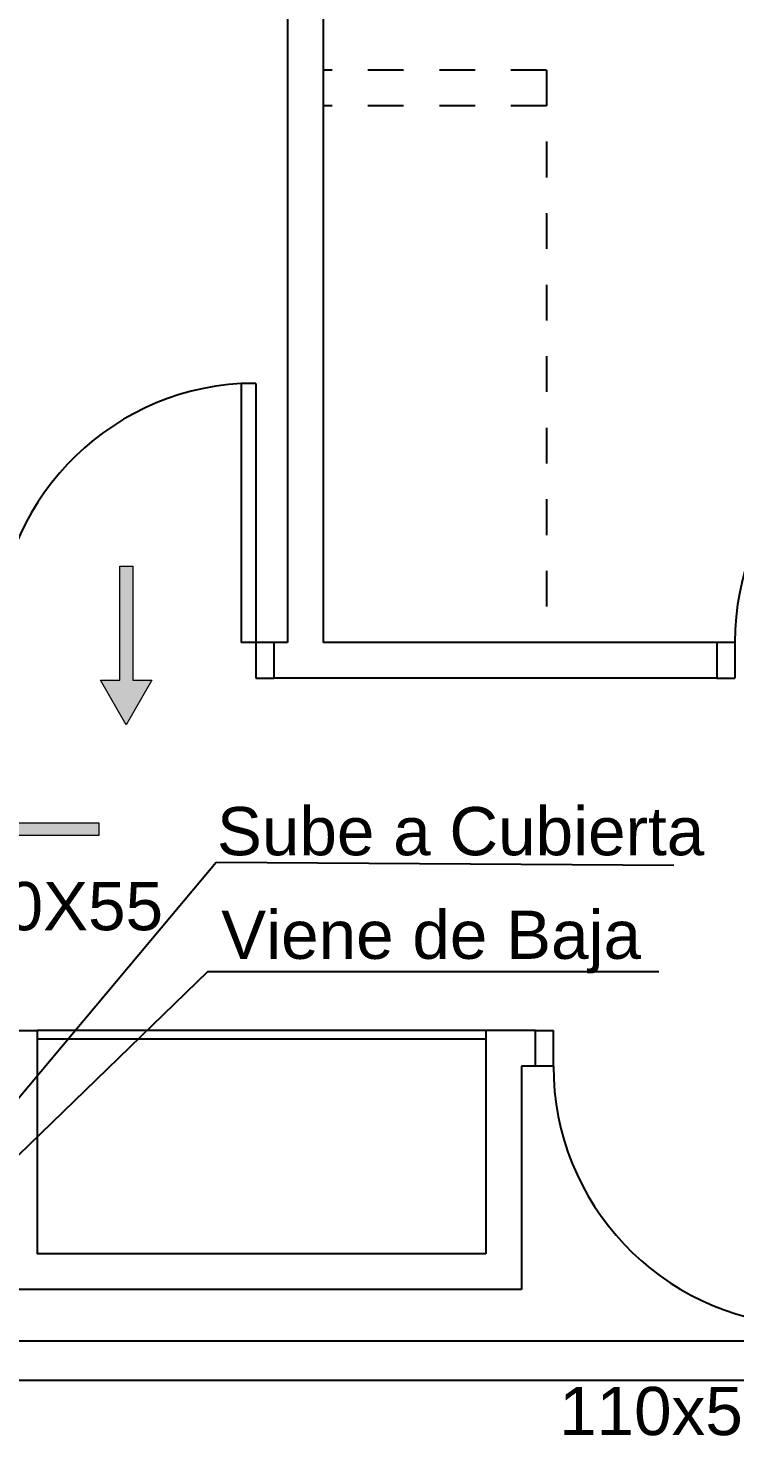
# Model space of a CAD drawing. Header units: millimetres. Extents: x 441156 to 441876, y 4514765 to 4515211.
# Drawn here: x 441337.032 to 441339.009, y 4515146.729 to 4515150.665 of the extents above; entities that cross this region are included whole.
import ezdxf

# ---------------------------------------------------------------- set-up
doc = ezdxf.new("R2010")
doc.units = ezdxf.units.MM
doc.linetypes.add('RAYITAS', pattern=[0.375, 0.25, -0.125])
for name, color, linetype in [('01_mono PRIMERA', 2, 'Continuous'), ('01_proyección', 4, 'RAYITAS'), ('01_textos', 7, 'Continuous'), ('Instalaciones_ventilación_texto', 7, 'Continuous')]:
    doc.layers.add(name, color=color, linetype=linetype)
doc.layers.add('Instalaciones_ventilación_extracción', color=86, linetype='Continuous', lineweight=25)
doc.styles.add('NIEVES2', font='sanss___.ttf')

# ---------------------------------------------------------------- blocks, each defined once
blk = doc.blocks.new('A$C065C7C63')
at = {"layer": '01_mono PRIMERA', "color": 254}
for p, q in [((5.2822, 12.8, 0), (5.2822, 9.415, 0)), ((5.3822, 12.075, 0), (5.3822, 9.415, 0)), ((5.1943, 10.1388, 0), (5.1528, 10.1388, 0)), ((5.1528, 10.1388, 0), (5.1528, 9.415, 0)), ((5.1943, 10.1388, 0), (5.1943, 9.315, 0)), ((5.2443, 9.415, 0), (5.1528, 9.415, 0)), ((5.2822, 9.415, 0), (5.2443, 9.415, 0)), ((5.2443, 9.415, 0), (5.2443, 9.315, 0)), ((6.4836, 9.415, 0), (5.3822, 9.415, 0)), ((6.4835, 9.415, 0), (6.4835, 9.315, 0)), ((6.5336, 9.415, 0), (6.4836, 9.415, 0)), ((6.5336, 9.415, 0), (6.5336, 9.315, 0)), ((5.1943, 9.315, 0), (5.2443, 9.315, 0)), ((6.4836, 9.315, 0), (5.2443, 9.315, 0)), ((6.4836, 9.315, 0), (6.5336, 9.315, 0)), ((4.3822, 8.33, 0), (4.5822, 8.33, 0)), ((5.8371, 8.33, 0), (4.5822, 8.33, 0)), ((4.5822, 8.33, 0), (4.5822, 7.705, 0)), ((5.976, 8.33, 0), (5.8372, 8.33, 0)), ((5.8372, 8.33, -0.0001), (5.8372, 7.705, 0)), ((5.976, 8.23, 0), (5.976, 8.33, 0)), ((5.976, 8.33, 0), (6.026, 8.33, 0)), ((6.026, 8.23, 0), (6.026, 8.33, 0)), ((5.8371, 8.305, 0), (4.5822, 8.305, 0)), ((5.976, 8.23, 0), (5.9372, 8.23, 0)), ((5.9372, 8.23, -0.0001), (5.9372, 7.605, 0)), ((6.026, 8.23, 0), (5.976, 8.23, 0)), ((5.8371, 7.705, 0), (4.5822, 7.705, 0)), ((5.9371, 7.605, 0), (2.3072, 7.605, 0))]:
    blk.add_line(p, q, dxfattribs=at)
for centre, start, end in [((5.1943, 9.415, 0), 93.2758, 180), ((7.2586, 9.415, 0), 93.2758, 180), ((6.751, 8.23, 0), 180, 266.7242)]:
    blk.add_arc(centre, 0.725, start, end, dxfattribs=at)
at = {"layer": '01_proyección', "color": 120, "ltscale": 0.25}
for p, q in [((6.0072, 11.015, 0), (5.3822, 11.015, 0)), ((6.0072, 11.015, 0), (6.0072, 9.415, 0)), ((6.0072, 10.915, 0), (5.3822, 10.915, 0))]:
    blk.add_line(p, q, dxfattribs=at)

msp = doc.modelspace()

# ---------------------------------------------------------------- hatches: boundary and pattern name
at = {"layer": 'Instalaciones_ventilación_texto', "lineweight": 0}
for points in [[(441337.32489745, 4515149.16056054), (441337.32496077, 4515148.84244152), (441337.3787779, 4515148.84245224), (441337.30704672, 4515148.71686466), (441337.23526556, 4515148.84242367), (441337.28908269, 4515148.84243438), (441337.28901937, 4515149.1605534)], [(441337.23034455, 4515148.40740063), (441336.91222553, 4515148.40733731), (441336.91223624, 4515148.35352019), (441336.78664867, 4515148.42525136), (441336.91220768, 4515148.49703252), (441336.91221839, 4515148.4432154), (441337.2303374, 4515148.44327871)]]:
    msp.add_hatch(color=10, dxfattribs=at).paths.add_polyline_path(points)

# ---------------------------------------------------------------- linework, layer by layer
at = {"layer": '01_textos'}
for p, q in [((441336.88394375, 4515147.52921443, -0.00000053), (441337.55800149, 4515148.33315683, -0.00000053)), ((441337.55800149, 4515148.33315683, -0.00000053), (441338.83834708, 4515148.32508861, -0.00000053)), ((441337.53533651, 4515148.02704009, -0.00000053), (441337.00496278, 4515147.51333549, -0.00000053)), ((441337.53533651, 4515148.02704009, -0.00000053), (441338.79595402, 4515148.02704009, -0.00000053))]:
    msp.add_line(p, q, dxfattribs=at)
at = {"layer": 'Instalaciones_ventilación_extracción'}
for p, q in [((441335.95247673, 4515146.99432671, -0.00000077), (441341.69249509, 4515146.99432671, -0.00000077)), ((441335.95247673, 4515146.88432671, -0.00000077), (441341.69249509, 4515146.88432671, -0.00000077))]:
    msp.add_line(p, q, dxfattribs=at)
at = {"layer": 'Instalaciones_ventilación_texto', "color": 10, "lineweight": 0}
for points in [[(441337.32489745, 4515149.16056054), (441337.32496077, 4515148.84244152), (441337.3787779, 4515148.84245224), (441337.30704672, 4515148.71686466), (441337.23526556, 4515148.84242367), (441337.28908269, 4515148.84243438), (441337.28901937, 4515149.1605534)], [(441337.23034455, 4515148.40740063), (441336.91222553, 4515148.40733731), (441336.91223624, 4515148.35352019), (441336.78664867, 4515148.42525136), (441336.91220768, 4515148.49703252), (441336.91221839, 4515148.4432154), (441337.2303374, 4515148.44327871)]]:
    msp.add_lwpolyline(points, close=True, dxfattribs=at)

# ---------------------------------------------------------------- block references
at = {"layer": '01_mono PRIMERA'}
msp.add_blockref('A$C065C7C63', (441332.47527523, 4515139.53285721), dxfattribs=at)

# ---------------------------------------------------------------- texts
at = {"layer": '01_textos', "style": 'NIEVES2'}
for s, p in [('Sube a Cubierta', (441337.56045681, 4515148.35242473, -0.00000053)), ('220X55', (441336.75963261, 4515148.14276331)), ('Viene de Baja', (441337.57224782, 4515148.06279131, -0.00000053)), ('110x55', (441338.51732247, 4515146.73097142, -0.00000077))]:
    msp.add_text(s, height=0.135, rotation=359.99999992, dxfattribs=at).set_placement(p)

doc.saveas('drawing.dxf')
